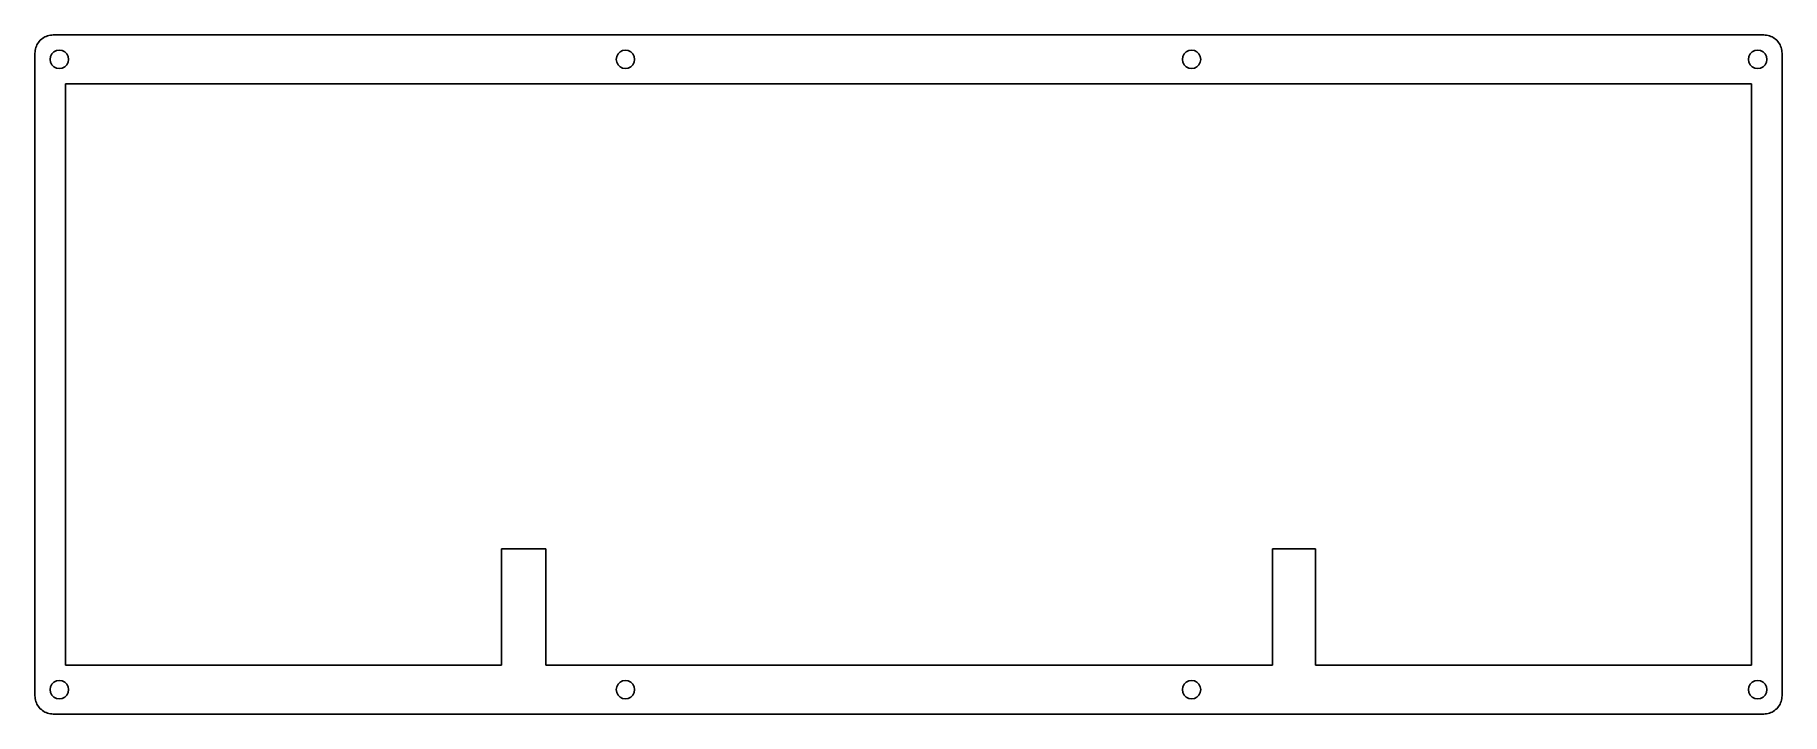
# Model space of a CAD drawing. Extents: x 0 to 286, y 0 to 111.
import ezdxf

# ---------------------------------------------------------------- set-up
doc = ezdxf.new("R2010")
doc.units = 0
doc.layers.get('0').update_dxf_attribs({"linetype": 'CONTINUOUS'})

msp = doc.modelspace()

# ---------------------------------------------------------------- linework, layer by layer
at = {"color": 0}
for p, q in [((0.104731, 108.619), (0.130914, 108.853)), ((0.130914, 108.853), (0.177767, 109.083)), ((0.177767, 109.083), (0.241157, 109.31)), ((0.241157, 109.31), (0.323839, 109.53)), ((0.323839, 109.53), (0.421679, 109.744)), ((0.421679, 109.744), (0.537436, 109.951)), ((0.537436, 109.951), (0.666972, 110.147)), ((0.666972, 110.147), (0.813043, 110.331)), ((0.813043, 110.331), (0.972894, 110.505)), ((0.972894, 110.505), (1.14653, 110.665)), ((1.14653, 110.665), (1.33119, 110.811)), ((1.33119, 110.811), (1.52687, 110.94)), ((1.52687, 110.94), (1.73357, 111.056)), ((1.73357, 111.056), (1.94717, 111.154)), ((1.94717, 111.154), (2.16765, 111.236)), ((2.16765, 111.236), (2.39503, 111.3)), ((2.39503, 111.3), (2.62516, 111.347)), ((2.62516, 111.347), (2.85943, 111.373)), ((2.85943, 111.373), (3.09507, 111.383)), ((3.09507, 111.383), (283.322, 111.383)), ((3.63114, 108.81), (3.21359, 108.596)), ((4.09554, 108.883), (3.63114, 108.81)), ((4.55856, 108.81), (4.09554, 108.883)), ((4.97611, 108.596), (4.55856, 108.81)), ((96.3732, 108.81), (95.9556, 108.596)), ((96.8375, 108.883), (96.3732, 108.81)), ((97.3007, 108.81), (96.8375, 108.883)), ((97.718, 108.596), (97.3007, 108.81)), ((189.115, 108.81), (188.698, 108.596)), ((189.58, 108.883), (189.115, 108.81)), ((190.042, 108.81), (189.58, 108.883)), ((190.46, 108.596), (190.042, 108.81)), ((281.857, 108.81), (281.439, 108.596)), ((282.321, 108.883), (281.857, 108.81)), ((282.785, 108.81), (282.321, 108.883)), ((283.202, 108.596), (282.785, 108.81)), ((283.322, 111.383), (283.556, 111.373)), ((283.556, 111.373), (283.79, 111.347)), ((283.79, 111.347), (284.022, 111.3)), ((284.022, 111.3), (284.248, 111.236)), ((284.248, 111.236), (284.47, 111.154)), ((284.47, 111.154), (284.682, 111.056)), ((284.682, 111.056), (284.889, 110.94)), ((284.889, 110.94), (285.084, 110.811)), ((285.084, 110.811), (285.269, 110.665)), ((285.269, 110.665), (285.443, 110.505)), ((285.443, 110.505), (285.603, 110.331)), ((285.603, 110.331), (285.749, 110.147)), ((285.749, 110.147), (285.878, 109.951)), ((285.878, 109.951), (285.994, 109.744)), ((285.994, 109.744), (286.093, 109.53)), ((286.093, 109.53), (286.174, 109.31)), ((286.174, 109.31), (286.238, 109.083)), ((286.238, 109.083), (286.285, 108.853)), ((286.285, 108.853), (286.311, 108.619)), ((0.095085, 108.383), (0.104731, 108.619)), ((0.095085, 3.13228), (0.095085, 108.383)), ((2.66788, 107.847), (2.59485, 107.382)), ((2.59485, 107.382), (2.66788, 106.919)), ((2.88148, 108.264), (2.66788, 107.847)), ((2.66788, 106.919), (2.88148, 106.502)), ((3.21359, 108.596), (2.88148, 108.264)), ((2.88148, 106.502), (3.21359, 106.17)), ((3.21359, 106.17), (3.63114, 105.956)), ((3.63114, 105.956), (4.09554, 105.883)), ((4.09554, 105.883), (4.55856, 105.956)), ((4.55856, 105.956), (4.97611, 106.17)), ((5.30821, 108.264), (4.97611, 108.596)), ((4.97611, 106.17), (5.30821, 106.502)), ((5.52178, 107.847), (5.30821, 108.264)), ((5.30821, 106.502), (5.52178, 106.919)), ((5.59484, 107.382), (5.52178, 107.847)), ((5.52178, 106.919), (5.59484, 107.382)), ((95.4098, 107.847), (95.3368, 107.382)), ((95.3368, 107.382), (95.4098, 106.919)), ((95.6236, 108.264), (95.4098, 107.847)), ((95.4098, 106.919), (95.6236, 106.502)), ((95.9556, 108.596), (95.6236, 108.264)), ((95.6236, 106.502), (95.9556, 106.17)), ((95.9556, 106.17), (96.3732, 105.956)), ((96.3732, 105.956), (96.8375, 105.883)), ((96.8375, 105.883), (97.3007, 105.956)), ((97.3007, 105.956), (97.718, 106.17)), ((98.0503, 108.264), (97.718, 108.596)), ((97.718, 106.17), (98.0503, 106.502)), ((98.2638, 107.847), (98.0503, 108.264)), ((98.0503, 106.502), (98.2638, 106.919)), ((98.3368, 107.382), (98.2638, 107.847)), ((98.2638, 106.919), (98.3368, 107.382)), ((188.152, 107.847), (188.08, 107.382)), ((188.08, 107.382), (188.152, 106.919)), ((188.365, 108.264), (188.152, 107.847)), ((188.152, 106.919), (188.365, 106.502)), ((188.698, 108.596), (188.365, 108.264)), ((188.365, 106.502), (188.698, 106.17)), ((188.698, 106.17), (189.115, 105.956)), ((189.115, 105.956), (189.58, 105.883)), ((189.58, 105.883), (190.042, 105.956)), ((190.042, 105.956), (190.46, 106.17)), ((190.792, 108.264), (190.46, 108.596)), ((190.46, 106.17), (190.792, 106.502)), ((191.006, 107.847), (190.792, 108.264)), ((190.792, 106.502), (191.006, 106.919)), ((191.08, 107.382), (191.006, 107.847)), ((191.006, 106.919), (191.08, 107.382)), ((280.894, 107.847), (280.822, 107.382)), ((280.822, 107.382), (280.894, 106.919)), ((281.107, 108.264), (280.894, 107.847)), ((280.894, 106.919), (281.107, 106.502)), ((281.439, 108.596), (281.107, 108.264)), ((281.107, 106.502), (281.439, 106.17)), ((281.439, 106.17), (281.857, 105.956)), ((281.857, 105.956), (282.321, 105.883)), ((282.321, 105.883), (282.785, 105.956)), ((282.785, 105.956), (283.202, 106.17)), ((283.534, 108.264), (283.202, 108.596)), ((283.202, 106.17), (283.534, 106.502)), ((283.748, 107.847), (283.534, 108.264)), ((283.534, 106.502), (283.748, 106.919)), ((283.822, 107.382), (283.748, 107.847)), ((283.748, 106.919), (283.822, 107.382)), ((286.311, 108.619), (286.322, 108.383)), ((286.322, 108.383), (286.322, 3.13228)), ((5.09323, 103.385), (5.09323, 84.3319)), ((281.321, 103.385), (5.09323, 103.385)), ((281.321, 8.13181), (281.321, 103.385)), ((5.09323, 84.3319), (5.0946, 84.3319)), ((5.0946, 84.3319), (5.0946, 65.2833)), ((5.0946, 65.2833), (5.09323, 65.2833)), ((5.09323, 65.2833), (5.09323, 27.1818)), ((5.09323, 27.1818), (5.0946, 27.1818)), ((5.0946, 27.1818), (5.0946, 8.13181)), ((76.5334, 8.13181), (76.5334, 27.1818)), ((76.5334, 27.1818), (83.771, 27.1818)), ((83.771, 27.1818), (83.771, 8.13181)), ((202.835, 8.13181), (202.835, 27.1818)), ((202.835, 27.1818), (209.882, 27.1818)), ((209.882, 27.1818), (209.882, 8.13181)), ((5.0946, 8.13181), (76.5334, 8.13181)), ((83.771, 8.13181), (202.835, 8.13181)), ((209.882, 8.13181), (281.321, 8.13181)), ((0.104731, 2.89664), (0.095085, 3.13228)), ((0.130914, 2.66237), (0.104731, 2.89664)), ((2.66788, 4.59574), (2.59485, 4.13272)), ((2.59485, 4.13272), (2.66788, 3.66832)), ((2.88148, 5.01329), (2.66788, 4.59574)), ((2.66788, 3.66832), (2.88148, 3.25079)), ((3.21359, 5.34539), (2.88148, 5.01329)), ((2.88148, 3.25079), (3.21359, 2.91869)), ((3.63114, 5.55763), (3.21359, 5.34539)), ((3.21359, 2.91869), (3.63114, 2.70509)), ((4.09554, 5.63203), (3.63114, 5.55763)), ((4.55856, 5.55763), (4.09554, 5.63203)), ((4.97611, 5.34539), (4.55856, 5.55763)), ((4.55856, 2.70509), (4.97611, 2.91869)), ((5.30821, 5.01329), (4.97611, 5.34539)), ((4.97611, 2.91869), (5.30821, 3.25079)), ((5.52178, 4.59574), (5.30821, 5.01329)), ((5.30821, 3.25079), (5.52178, 3.66832)), ((5.59484, 4.13272), (5.52178, 4.59574)), ((5.52178, 3.66832), (5.59484, 4.13272)), ((95.4098, 4.59574), (95.3368, 4.13272)), ((95.3368, 4.13272), (95.4098, 3.66832)), ((95.6236, 5.01329), (95.4098, 4.59574)), ((95.4098, 3.66832), (95.6236, 3.25079)), ((95.9556, 5.34539), (95.6236, 5.01329)), ((95.6236, 3.25079), (95.9556, 2.91869)), ((96.3732, 5.55763), (95.9556, 5.34539)), ((95.9556, 2.91869), (96.3732, 2.70509)), ((96.8375, 5.63203), (96.3732, 5.55763)), ((97.3007, 5.55763), (96.8375, 5.63203)), ((97.718, 5.34539), (97.3007, 5.55763)), ((97.3007, 2.70509), (97.718, 2.91869)), ((98.0503, 5.01329), (97.718, 5.34539)), ((97.718, 2.91869), (98.0503, 3.25079)), ((98.2638, 4.59574), (98.0503, 5.01329)), ((98.0503, 3.25079), (98.2638, 3.66832)), ((98.3368, 4.13272), (98.2638, 4.59574)), ((98.2638, 3.66832), (98.3368, 4.13272)), ((188.152, 4.59574), (188.08, 4.13272)), ((188.08, 4.13272), (188.152, 3.66832)), ((188.365, 5.01329), (188.152, 4.59574)), ((188.152, 3.66832), (188.365, 3.25079)), ((188.698, 5.34539), (188.365, 5.01329)), ((188.365, 3.25079), (188.698, 2.91869)), ((189.115, 5.55763), (188.698, 5.34539)), ((188.698, 2.91869), (189.115, 2.70509)), ((189.58, 5.63203), (189.115, 5.55763)), ((190.042, 5.55763), (189.58, 5.63203)), ((190.46, 5.34539), (190.042, 5.55763)), ((190.042, 2.70509), (190.46, 2.91869)), ((190.792, 5.01329), (190.46, 5.34539)), ((190.46, 2.91869), (190.792, 3.25079)), ((191.006, 4.59574), (190.792, 5.01329)), ((190.792, 3.25079), (191.006, 3.66832)), ((191.08, 4.13272), (191.006, 4.59574)), ((191.006, 3.66832), (191.08, 4.13272)), ((280.894, 4.59574), (280.822, 4.13272)), ((280.822, 4.13272), (280.894, 3.66832)), ((281.107, 5.01329), (280.894, 4.59574)), ((280.894, 3.66832), (281.107, 3.25079)), ((281.439, 5.34539), (281.107, 5.01329)), ((281.107, 3.25079), (281.439, 2.91869)), ((281.857, 5.55763), (281.439, 5.34539)), ((281.439, 2.91869), (281.857, 2.70509)), ((282.321, 5.63203), (281.857, 5.55763)), ((282.785, 5.55763), (282.321, 5.63203)), ((283.202, 5.34539), (282.785, 5.55763)), ((282.785, 2.70509), (283.202, 2.91869)), ((283.534, 5.01329), (283.202, 5.34539)), ((283.202, 2.91869), (283.534, 3.25079)), ((283.748, 4.59574), (283.534, 5.01329)), ((283.534, 3.25079), (283.748, 3.66832)), ((283.822, 4.13272), (283.748, 4.59574)), ((283.748, 3.66832), (283.822, 4.13272)), ((286.311, 2.89664), (286.285, 2.66237)), ((286.322, 3.13228), (286.311, 2.89664)), ((0.177767, 2.43086), (0.130914, 2.66237)), ((0.241157, 2.20486), (0.177767, 2.43086)), ((0.323839, 1.983), (0.241157, 2.20486)), ((0.421679, 1.77078), (0.323839, 1.983)), ((0.537436, 1.56407), (0.421679, 1.77078)), ((0.666972, 1.36839), (0.537436, 1.56407)), ((0.813043, 1.18374), (0.666972, 1.36839)), ((0.972894, 1.0101), (0.813043, 1.18374)), ((1.14653, 0.850251), (0.972894, 1.0101)), ((1.33119, 0.704176), (1.14653, 0.850251)), ((1.52687, 0.574643), (1.33119, 0.704176)), ((1.73357, 0.458886), (1.52687, 0.574643)), ((1.94717, 0.359668), (1.73357, 0.458886)), ((2.16765, 0.278364), (1.94717, 0.359668)), ((2.39503, 0.214974), (2.16765, 0.278364)), ((2.62516, 0.168121), (2.39503, 0.214974)), ((2.85943, 0.141938), (2.62516, 0.168121)), ((3.09507, 0.132292), (2.85943, 0.141938)), ((283.322, 0.130914), (3.09507, 0.132292)), ((3.63114, 2.70509), (4.09554, 2.63205)), ((4.09554, 2.63205), (4.55856, 2.70509)), ((96.3732, 2.70509), (96.8375, 2.63205)), ((96.8375, 2.63205), (97.3007, 2.70509)), ((189.115, 2.70509), (189.58, 2.63205)), ((189.58, 2.63205), (190.042, 2.70509)), ((281.857, 2.70509), (282.321, 2.63205)), ((282.321, 2.63205), (282.785, 2.70509)), ((283.556, 0.141938), (283.322, 0.130914)), ((283.79, 0.168121), (283.556, 0.141938)), ((284.022, 0.214974), (283.79, 0.168121)), ((284.248, 0.278364), (284.022, 0.214974)), ((284.47, 0.359668), (284.248, 0.278364)), ((284.682, 0.458886), (284.47, 0.359668)), ((284.889, 0.574643), (284.682, 0.458886)), ((285.084, 0.704176), (284.889, 0.574643)), ((285.269, 0.850251), (285.084, 0.704176)), ((285.443, 1.0101), (285.269, 0.850251)), ((285.603, 1.18374), (285.443, 1.0101)), ((285.749, 1.36839), (285.603, 1.18374)), ((285.878, 1.56407), (285.749, 1.36839)), ((285.994, 1.77078), (285.878, 1.56407)), ((286.093, 1.983), (285.994, 1.77078)), ((286.174, 2.20486), (286.093, 1.983)), ((286.238, 2.43086), (286.174, 2.20486)), ((286.285, 2.66237), (286.238, 2.43086))]:
    msp.add_line(p, q, dxfattribs=at)

doc.saveas('drawing.dxf')
